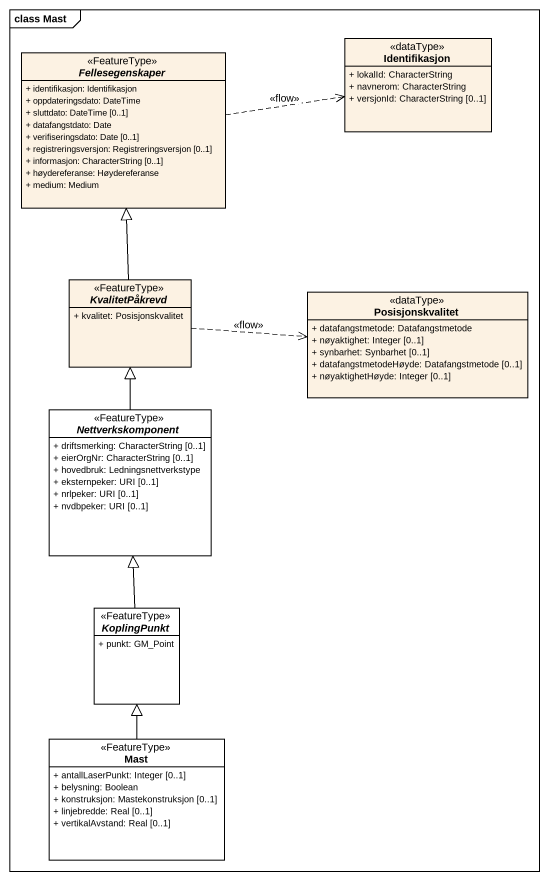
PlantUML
@startuml
mainframe class Mast
hide circle
hide empty members
skinparam classAttributeIconSize 0
abstract class Fellesegenskaper <<FeatureType>> {
  + identifikasjon: Identifikasjon
  + oppdateringsdato: DateTime
  + sluttdato: DateTime [0..1]
  + datafangstdato: Date
  + verifiseringsdato: Date [0..1]
  + registreringsversjon: Registreringsversjon [0..1]
  + informasjon: CharacterString [0..1]
  + høydereferanse: Høydereferanse
  + medium: Medium
}
class Identifikasjon <<dataType>> {
  + lokalId: CharacterString
  + navnerom: CharacterString
  + versjonId: CharacterString [0..1]
}
abstract class KvalitetPåkrevd <<FeatureType>> {
  + kvalitet: Posisjonskvalitet
}
class Posisjonskvalitet <<dataType>> {
  + datafangstmetode: Datafangstmetode
  + nøyaktighet: Integer [0..1]
  + synbarhet: Synbarhet [0..1]
  + datafangstmetodeHøyde: Datafangstmetode [0..1]
  + nøyaktighetHøyde: Integer [0..1]
}
abstract class Nettverkskomponent <<FeatureType>> #FFFFFF {
  + driftsmerking: CharacterString [0..1]
  + eierOrgNr: CharacterString [0..1]
  + hovedbruk: Ledningsnettverkstype
  + eksternpeker: URI [0..1]
  + nrlpeker: URI [0..1]
  + nvdbpeker: URI [0..1]
}
abstract class KoplingPunkt <<FeatureType>> #FFFFFF {
  + punkt: GM_Point
}
class Mast <<FeatureType>> #FFFFFF {
  + antallLaserPunkt: Integer [0..1]
  + belysning: Boolean
  + konstruksjon: Mastekonstruksjon [0..1]
  + linjebredde: Real [0..1]
  + vertikalAvstand: Real [0..1]
}
Fellesegenskaper .right.> Identifikasjon : <<flow>>
KvalitetPåkrevd -up-|> Fellesegenskaper
KvalitetPåkrevd .right.> Posisjonskvalitet : <<flow>>
Nettverkskomponent -up-|> KvalitetPåkrevd
KoplingPunkt -up-|> Nettverkskomponent
Mast -up-|> KoplingPunkt
@enduml
